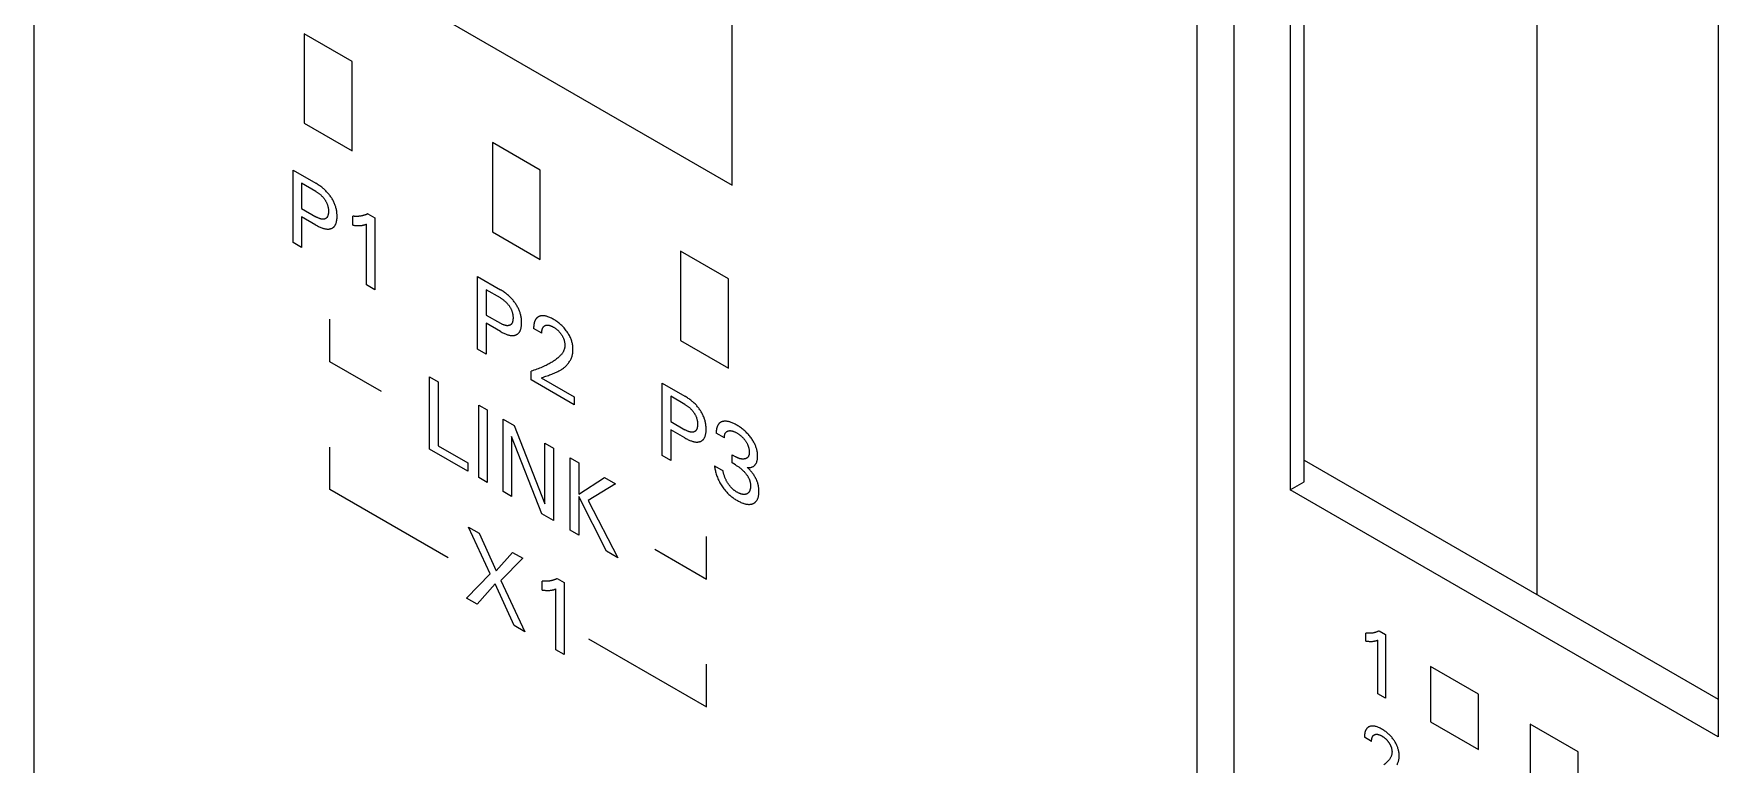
# Model space of a CAD drawing. Header units: inches. Extents: x 67578 to 72421, y -34894 to -31675.
# Drawn here: x 70275.7 to 70327.1, y -33382 to -33359.8 of the extents above; entities that cross this region are included whole.
import ezdxf

# ---------------------------------------------------------------- set-up
doc = ezdxf.new("R2010")
doc.units = ezdxf.units.IN
doc.header["$MEASUREMENT"] = 0

# ---------------------------------------------------------------- blocks, each defined once
blk = doc.blocks.new('ET200S')
at = {"lineweight": 0}
for p, q in [((42.434, 49.802), (42.434, -46.953)), ((64.727, -33.379), (64.727, 36.932)), ((65.428, 36.929), (65.428, -28.555)), ((65.434, -33.379), (65.434, 36.932)), ((66.506, 22.844), (66.506, -16.348)), ((66.772, -16.195), (66.772, 22.753)), ((71.231, 18.387), (71.231, -18.356)), ((74.708, 18.108), (74.708, -21.084)), ((55.817, -10.507), (55.817, 10.314)), ((47.615, -5.771), (55.817, -10.507)), ((48.534, -8.139), (47.615, -7.609)), ((47.615, -7.609), (47.615, -9.323)), ((48.534, -9.854), (48.534, -8.139)), ((47.615, -9.323), (48.534, -9.854)), ((52.14, -10.221), (51.221, -9.691)), ((51.221, -9.691), (51.221, -11.405)), ((47.403, -10.221), (47.84, -10.474)), ((47.403, -11.609), (47.403, -10.221)), ((52.14, -11.936), (52.14, -10.221)), ((47.84, -10.631), (47.567, -10.474)), ((47.567, -10.474), (47.567, -10.958)), ((47.567, -10.958), (47.84, -11.115)), ((47.84, -11.273), (47.567, -11.115)), ((47.567, -11.115), (47.567, -11.704)), ((48.547, -11.276), (48.547, -11.103)), ((48.81, -12.422), (48.81, -11.256)), ((48.835, -11.056), (48.971, -11.135)), ((48.971, -11.135), (48.971, -12.515)), ((47.567, -11.704), (47.403, -11.609)), ((51.221, -11.405), (52.14, -11.936)), ((55.747, -12.303), (54.827, -11.773)), ((54.827, -11.773), (54.827, -13.487)), ((50.938, -12.263), (51.375, -12.515)), ((50.938, -13.651), (50.938, -12.263)), ((48.971, -12.515), (48.81, -12.422)), ((51.375, -12.672), (51.103, -12.515)), ((51.103, -12.515), (51.103, -12.999)), ((55.747, -14.018), (55.747, -12.303)), ((48.11, -13.896), (48.11, -13.079)), ((51.103, -12.999), (51.375, -13.156)), ((51.375, -13.314), (51.103, -13.156)), ((51.103, -13.156), (51.103, -13.746)), ((52.168, -13.347), (52.012, -13.257)), ((54.827, -13.487), (55.747, -14.018)), ((51.103, -13.746), (50.938, -13.651)), ((49.1, -14.467), (48.11, -13.896)), ((50.019, -14.181), (50.183, -14.276)), ((50.019, -15.569), (50.019, -14.181)), ((51.962, -14.242), (51.962, -14.076)), ((50.183, -14.276), (50.183, -15.507)), ((52.791, -14.72), (51.962, -14.242)), ((52.158, -14.203), (52.791, -14.569)), ((54.474, -14.304), (54.911, -14.556)), ((54.474, -15.692), (54.474, -14.304)), ((50.96, -14.724), (51.124, -14.819)), ((50.96, -16.112), (50.96, -14.724)), ((51.124, -14.819), (51.124, -16.207)), ((52.791, -14.569), (52.791, -14.72)), ((54.911, -14.714), (54.638, -14.556)), ((54.638, -14.556), (54.638, -15.04)), ((51.426, -14.993), (51.639, -15.117)), ((51.426, -16.381), (51.426, -14.993)), ((51.639, -15.117), (52.226, -16.62)), ((54.638, -15.04), (54.911, -15.198)), ((52.169, -16.811), (51.589, -15.325)), ((51.589, -15.325), (51.589, -16.476)), ((52.226, -15.456), (52.39, -15.55)), ((52.226, -16.62), (52.226, -15.456)), ((54.911, -15.355), (54.638, -15.198)), ((54.638, -15.198), (54.638, -15.787)), ((55.666, -15.353), (55.51, -15.263)), ((48.11, -16.345), (48.11, -15.529)), ((50.751, -15.992), (50.019, -15.569)), ((50.183, -15.507), (50.751, -15.835)), ((52.39, -15.55), (52.39, -16.938)), ((52.712, -15.736), (52.876, -15.831)), ((52.712, -17.124), (52.712, -15.736)), ((54.638, -15.787), (54.474, -15.692)), ((55.816, -15.68), (55.87, -15.711)), ((55.816, -15.835), (55.816, -15.68)), ((66.772, -15.781), (74.708, -20.363)), ((50.751, -15.835), (50.751, -15.992)), ((51.124, -16.207), (50.96, -16.112)), ((52.876, -15.831), (52.876, -16.434)), ((52.876, -16.434), (53.368, -16.115)), ((53.368, -16.115), (53.578, -16.236)), ((55.476, -15.892), (55.64, -15.986)), ((55.882, -15.873), (55.816, -15.835)), ((50.373, -17.652), (48.11, -16.345)), ((51.589, -16.476), (51.426, -16.381)), ((53.578, -16.236), (53.055, -16.553)), ((66.506, -16.348), (66.772, -16.195)), ((74.708, -21.084), (66.506, -16.348)), ((53.407, -17.526), (52.876, -16.477)), ((52.876, -16.477), (52.876, -17.219)), ((53.055, -16.553), (53.624, -17.651)), ((50.766, -17.062), (50.971, -17.181)), ((51.18, -17.962), (50.766, -17.062)), ((52.39, -16.938), (52.169, -16.811)), ((50.971, -17.181), (51.291, -17.904)), ((52.876, -17.219), (52.712, -17.124)), ((55.322, -18.06), (55.322, -17.243)), ((51.291, -17.904), (51.609, -17.549)), ((51.805, -17.662), (51.385, -18.085)), ((51.609, -17.549), (51.805, -17.662)), ((53.624, -17.651), (53.407, -17.526)), ((54.332, -17.488), (55.322, -18.06)), ((50.726, -18.427), (51.18, -17.962)), ((52.462, -18.049), (52.599, -18.128)), ((51.277, -18.154), (50.927, -18.543)), ((51.636, -18.952), (51.277, -18.154)), ((51.385, -18.085), (51.846, -19.074)), ((52.174, -18.27), (52.174, -18.097)), ((52.438, -19.415), (52.438, -18.25)), ((52.599, -18.128), (52.599, -19.508)), ((50.927, -18.543), (50.726, -18.427)), ((51.846, -19.074), (51.636, -18.952)), ((53.06, -19.203), (55.322, -20.509)), ((67.955, -19.248), (67.955, -19.095)), ((67.965, -19.096), (67.955, -19.095)), ((67.955, -19.248), (67.968, -19.249)), ((67.974, -19.097), (67.965, -19.096)), ((67.968, -19.249), (67.982, -19.251)), ((67.983, -19.098), (67.974, -19.097)), ((67.982, -19.251), (67.995, -19.252)), ((67.993, -19.099), (67.983, -19.098)), ((68.002, -19.099), (67.993, -19.099)), ((67.995, -19.252), (68.008, -19.253)), ((68.011, -19.099), (68.002, -19.099)), ((68.008, -19.253), (68.02, -19.254)), ((68.02, -19.099), (68.011, -19.099)), ((68.029, -19.099), (68.02, -19.099)), ((68.02, -19.254), (68.03, -19.254)), ((68.038, -19.099), (68.029, -19.099)), ((68.03, -19.254), (68.039, -19.255)), ((68.047, -19.099), (68.038, -19.099)), ((68.039, -19.255), (68.049, -19.255)), ((68.056, -19.098), (68.047, -19.099)), ((68.049, -19.255), (68.058, -19.255)), ((68.065, -19.097), (68.056, -19.098)), ((68.058, -19.255), (68.067, -19.255)), ((68.073, -19.096), (68.065, -19.097)), ((68.067, -19.255), (68.077, -19.254)), ((68.082, -19.095), (68.073, -19.096)), ((68.077, -19.254), (68.085, -19.254)), ((68.09, -19.094), (68.082, -19.095)), ((68.085, -19.254), (68.093, -19.253)), ((68.099, -19.092), (68.09, -19.094)), ((68.093, -19.253), (68.1, -19.252)), ((68.107, -19.091), (68.099, -19.092)), ((68.1, -19.252), (68.108, -19.251)), ((68.115, -19.089), (68.107, -19.091)), ((68.108, -19.251), (68.116, -19.25)), ((68.124, -19.087), (68.115, -19.089)), ((68.116, -19.25), (68.124, -19.249)), ((68.132, -19.085), (68.124, -19.087)), ((68.124, -19.249), (68.13, -19.247)), ((68.13, -19.247), (68.137, -19.246)), ((68.14, -19.082), (68.132, -19.085)), ((68.137, -19.246), (68.144, -19.244)), ((68.148, -19.08), (68.14, -19.082)), ((68.144, -19.244), (68.151, -19.242)), ((68.156, -19.077), (68.148, -19.08)), ((68.151, -19.242), (68.158, -19.24)), ((68.164, -19.074), (68.156, -19.077)), ((68.158, -19.24), (68.165, -19.238)), ((68.172, -19.071), (68.164, -19.074)), ((68.165, -19.238), (68.176, -19.234)), ((68.179, -19.068), (68.172, -19.071)), ((68.176, -19.234), (68.188, -19.23)), ((68.187, -19.065), (68.179, -19.068)), ((68.195, -19.061), (68.187, -19.065)), ((68.188, -20.259), (68.188, -19.23)), ((68.202, -19.057), (68.195, -19.061)), ((68.209, -19.053), (68.202, -19.057)), ((68.209, -19.053), (68.33, -19.123)), ((68.33, -19.123), (68.33, -20.341)), ((52.599, -19.508), (52.438, -19.415)), ((55.322, -20.509), (55.322, -19.693)), ((70.112, -20.267), (69.193, -19.737)), ((69.193, -19.737), (69.193, -20.798)), ((68.33, -20.341), (68.188, -20.259)), ((70.112, -21.329), (70.112, -20.267)), ((67.945, -20.975), (67.944, -20.98)), ((67.947, -20.971), (67.945, -20.975)), ((67.949, -20.966), (67.947, -20.971)), ((67.951, -20.961), (67.949, -20.966)), ((67.953, -20.956), (67.951, -20.961)), ((67.955, -20.952), (67.953, -20.956)), ((67.958, -20.948), (67.955, -20.952)), ((67.96, -20.943), (67.958, -20.948)), ((67.963, -20.939), (67.96, -20.943)), ((67.965, -20.935), (67.963, -20.939)), ((67.968, -20.931), (67.965, -20.935)), ((67.971, -20.928), (67.968, -20.931)), ((67.974, -20.924), (67.971, -20.928)), ((67.977, -20.921), (67.974, -20.924)), ((67.98, -20.918), (67.977, -20.921)), ((67.983, -20.915), (67.98, -20.918)), ((67.986, -20.912), (67.983, -20.915)), ((67.989, -20.909), (67.986, -20.912)), ((67.992, -20.907), (67.989, -20.909)), ((67.995, -20.904), (67.992, -20.907)), ((67.999, -20.902), (67.995, -20.904)), ((68.002, -20.899), (67.999, -20.902)), ((68.006, -20.897), (68.002, -20.899)), ((68.009, -20.895), (68.006, -20.897)), ((68.013, -20.893), (68.009, -20.895)), ((68.017, -20.891), (68.013, -20.893)), ((68.021, -20.89), (68.017, -20.891)), ((68.024, -20.888), (68.021, -20.89)), ((68.035, -20.884), (68.024, -20.888)), ((68.045, -20.881), (68.035, -20.884)), ((68.056, -20.879), (68.045, -20.881)), ((68.068, -20.878), (68.056, -20.879)), ((68.079, -20.877), (68.068, -20.878)), ((68.091, -20.877), (68.079, -20.877)), ((68.104, -20.878), (68.091, -20.877)), ((68.116, -20.88), (68.104, -20.878)), ((68.13, -20.882), (68.116, -20.88)), ((68.143, -20.885), (68.13, -20.882)), ((68.156, -20.889), (68.143, -20.885)), ((68.17, -20.893), (68.156, -20.889)), ((68.185, -20.899), (68.17, -20.893)), ((68.2, -20.905), (68.185, -20.899)), ((68.215, -20.912), (68.2, -20.905)), ((68.231, -20.919), (68.215, -20.912)), ((68.246, -20.928), (68.231, -20.919)), ((68.261, -20.936), (68.246, -20.928)), ((68.276, -20.945), (68.261, -20.936)), ((68.291, -20.954), (68.276, -20.945)), ((68.306, -20.964), (68.291, -20.954)), ((68.321, -20.974), (68.306, -20.964)), ((68.336, -20.985), (68.321, -20.974)), ((69.193, -20.798), (70.112, -21.329)), ((72.021, -21.37), (71.102, -20.839)), ((71.102, -20.839), (71.102, -21.9)), ((67.929, -21.066), (67.928, -21.072)), ((67.928, -21.072), (67.928, -21.079)), ((67.928, -21.079), (67.928, -21.086)), ((67.928, -21.086), (67.928, -21.093)), ((68.066, -21.172), (67.928, -21.093)), ((67.93, -21.052), (67.929, -21.059)), ((67.929, -21.059), (67.929, -21.066)), ((67.931, -21.039), (67.93, -21.046)), ((67.93, -21.046), (67.93, -21.052)), ((67.932, -21.033), (67.931, -21.039)), ((67.933, -21.026), (67.932, -21.033)), ((67.934, -21.02), (67.933, -21.026)), ((67.935, -21.014), (67.934, -21.02)), ((67.936, -21.008), (67.935, -21.014)), ((67.937, -21.002), (67.936, -21.008)), ((67.939, -20.996), (67.937, -21.002)), ((67.94, -20.991), (67.939, -20.996)), ((67.942, -20.986), (67.94, -20.991)), ((67.944, -20.98), (67.942, -20.986)), ((68.066, -21.149), (68.067, -21.142)), ((68.066, -21.157), (68.066, -21.149)), ((68.066, -21.164), (68.066, -21.157)), ((68.066, -21.172), (68.066, -21.164)), ((68.067, -21.142), (68.068, -21.134)), ((68.068, -21.134), (68.069, -21.127)), ((68.069, -21.127), (68.07, -21.12)), ((68.07, -21.12), (68.072, -21.113)), ((68.072, -21.113), (68.073, -21.108)), ((68.073, -21.108), (68.075, -21.103)), ((68.075, -21.103), (68.076, -21.098)), ((68.076, -21.098), (68.078, -21.093)), ((68.078, -21.093), (68.08, -21.088)), ((68.08, -21.088), (68.082, -21.083)), ((68.082, -21.083), (68.085, -21.079)), ((68.085, -21.079), (68.087, -21.075)), ((68.087, -21.075), (68.09, -21.071)), ((68.09, -21.071), (68.092, -21.067)), ((68.092, -21.067), (68.095, -21.063)), ((68.095, -21.063), (68.098, -21.06)), ((68.098, -21.06), (68.102, -21.057)), ((68.102, -21.057), (68.105, -21.054)), ((68.105, -21.054), (68.108, -21.051)), ((68.108, -21.051), (68.112, -21.049)), ((68.112, -21.049), (68.116, -21.047)), ((68.116, -21.047), (68.12, -21.044)), ((68.12, -21.044), (68.124, -21.042)), ((68.124, -21.042), (68.129, -21.04)), ((68.129, -21.04), (68.133, -21.039)), ((68.133, -21.039), (68.138, -21.038)), ((68.138, -21.038), (68.143, -21.036)), ((68.143, -21.036), (68.149, -21.036)), ((68.149, -21.036), (68.154, -21.035)), ((68.154, -21.035), (68.159, -21.035)), ((68.159, -21.035), (68.165, -21.035)), ((68.165, -21.035), (68.171, -21.035)), ((68.171, -21.035), (68.176, -21.036)), ((68.176, -21.036), (68.182, -21.037)), ((68.182, -21.037), (68.188, -21.038)), ((68.188, -21.038), (68.194, -21.039)), ((68.194, -21.039), (68.2, -21.041)), ((68.2, -21.041), (68.206, -21.043)), ((68.206, -21.043), (68.213, -21.045)), ((68.213, -21.045), (68.22, -21.048)), ((68.22, -21.048), (68.227, -21.051)), ((68.227, -21.051), (68.234, -21.054)), ((68.234, -21.054), (68.241, -21.057)), ((68.241, -21.057), (68.247, -21.06)), ((68.247, -21.06), (68.254, -21.064)), ((68.254, -21.064), (68.261, -21.068)), ((68.261, -21.068), (68.269, -21.073)), ((68.269, -21.073), (68.277, -21.077)), ((68.277, -21.077), (68.284, -21.082)), ((68.284, -21.082), (68.292, -21.087)), ((68.292, -21.087), (68.3, -21.093)), ((68.3, -21.093), (68.307, -21.099)), ((68.307, -21.099), (68.315, -21.104)), ((68.315, -21.104), (68.321, -21.109)), ((68.321, -21.109), (68.327, -21.114)), ((68.327, -21.114), (68.332, -21.119)), ((68.332, -21.119), (68.338, -21.125)), ((68.351, -20.996), (68.336, -20.985)), ((68.338, -21.125), (68.344, -21.13)), ((68.344, -21.13), (68.35, -21.136)), ((68.35, -21.136), (68.355, -21.142)), ((68.364, -21.007), (68.351, -20.996)), ((68.355, -21.142), (68.361, -21.148)), ((68.361, -21.148), (68.366, -21.153)), ((68.377, -21.018), (68.364, -21.007)), ((68.366, -21.153), (68.371, -21.159)), ((68.371, -21.159), (68.376, -21.165)), ((68.376, -21.165), (68.381, -21.171)), ((68.39, -21.03), (68.377, -21.018)), ((68.381, -21.171), (68.386, -21.178)), ((68.386, -21.178), (68.39, -21.184)), ((68.403, -21.042), (68.39, -21.03)), ((68.39, -21.184), (68.395, -21.191)), ((68.395, -21.191), (68.4, -21.197)), ((68.4, -21.197), (68.404, -21.204)), ((68.415, -21.054), (68.403, -21.042)), ((68.404, -21.204), (68.408, -21.21)), ((68.408, -21.21), (68.411, -21.216)), ((68.411, -21.216), (68.415, -21.223)), ((68.428, -21.067), (68.415, -21.054)), ((68.415, -21.223), (68.419, -21.229)), ((68.419, -21.229), (68.422, -21.236)), ((68.422, -21.236), (68.425, -21.243)), ((68.425, -21.243), (68.428, -21.249)), ((68.439, -21.08), (68.428, -21.067)), ((68.428, -21.249), (68.431, -21.256)), ((68.431, -21.256), (68.434, -21.263)), ((68.434, -21.263), (68.437, -21.269)), ((68.437, -21.269), (68.439, -21.276)), ((68.451, -21.093), (68.439, -21.08)), ((68.439, -21.276), (68.441, -21.283)), ((68.441, -21.283), (68.444, -21.29)), ((68.444, -21.29), (68.445, -21.297)), ((68.445, -21.297), (68.447, -21.304)), ((68.462, -21.106), (68.451, -21.093)), ((68.473, -21.12), (68.462, -21.106)), ((68.483, -21.134), (68.473, -21.12)), ((68.494, -21.148), (68.483, -21.134)), ((68.503, -21.162), (68.494, -21.148)), ((68.511, -21.175), (68.503, -21.162)), ((68.52, -21.189), (68.511, -21.175)), ((68.528, -21.203), (68.52, -21.189)), ((68.535, -21.218), (68.528, -21.203)), ((68.543, -21.232), (68.535, -21.218)), ((68.549, -21.247), (68.543, -21.232)), ((68.556, -21.261), (68.549, -21.247)), ((68.561, -21.276), (68.556, -21.261)), ((68.567, -21.29), (68.561, -21.276)), ((68.571, -21.305), (68.567, -21.29)), ((68.319, -21.605), (68.301, -21.619)), ((68.337, -21.59), (68.319, -21.605)), ((68.354, -21.575), (68.337, -21.59)), ((68.364, -21.566), (68.354, -21.575)), ((68.373, -21.557), (68.364, -21.566)), ((68.382, -21.547), (68.373, -21.557)), ((68.391, -21.537), (68.382, -21.547)), ((68.4, -21.527), (68.391, -21.537)), ((68.409, -21.516), (68.4, -21.527)), ((68.416, -21.504), (68.409, -21.516)), ((68.424, -21.492), (68.416, -21.504)), ((68.431, -21.479), (68.424, -21.492)), ((68.435, -21.471), (68.431, -21.479)), ((68.439, -21.462), (68.435, -21.471)), ((68.443, -21.453), (68.439, -21.462)), ((68.446, -21.444), (68.443, -21.453)), ((68.449, -21.434), (68.446, -21.444)), ((68.447, -21.304), (68.449, -21.31)), ((68.449, -21.31), (68.45, -21.317)), ((68.451, -21.424), (68.449, -21.434)), ((68.45, -21.317), (68.452, -21.324)), ((68.453, -21.414), (68.451, -21.424)), ((68.452, -21.324), (68.453, -21.332)), ((68.453, -21.332), (68.454, -21.339)), ((68.455, -21.403), (68.453, -21.414)), ((68.454, -21.339), (68.455, -21.346)), ((68.455, -21.346), (68.456, -21.353)), ((68.456, -21.392), (68.455, -21.403)), ((68.456, -21.353), (68.456, -21.36)), ((68.456, -21.36), (68.457, -21.367)), ((68.457, -21.381), (68.456, -21.392)), ((68.457, -21.367), (68.457, -21.374)), ((68.457, -21.374), (68.457, -21.381)), ((68.554, -21.619), (68.559, -21.607)), ((68.559, -21.607), (68.565, -21.595)), ((68.565, -21.595), (68.57, -21.583)), ((68.57, -21.583), (68.575, -21.57)), ((68.576, -21.319), (68.571, -21.305)), ((68.575, -21.57), (68.579, -21.556)), ((68.58, -21.334), (68.576, -21.319)), ((68.579, -21.556), (68.583, -21.543)), ((68.583, -21.348), (68.58, -21.334)), ((68.586, -21.364), (68.583, -21.348)), ((68.583, -21.543), (68.586, -21.529)), ((68.589, -21.379), (68.586, -21.364)), ((68.586, -21.529), (68.589, -21.514)), ((68.591, -21.394), (68.589, -21.379)), ((68.589, -21.514), (68.591, -21.5)), ((68.593, -21.409), (68.591, -21.394)), ((68.591, -21.5), (68.593, -21.485)), ((68.594, -21.424), (68.593, -21.409)), ((68.593, -21.485), (68.594, -21.469)), ((68.594, -21.439), (68.594, -21.424)), ((68.594, -21.453), (68.594, -21.439)), ((68.594, -21.469), (68.594, -21.453)), ((72.021, -22.431), (72.021, -21.37))]:
    blk.add_line(p, q, dxfattribs=at)
for points in [[(47.84, -11.273), (47.856, -11.282), (47.872, -11.29), (47.888, -11.299), (47.904, -11.306), (47.92, -11.314), (47.936, -11.32), (47.952, -11.327), (47.964, -11.331), (47.976, -11.335), (47.988, -11.339), (48.001, -11.342), (48.012, -11.345), (48.024, -11.347), (48.036, -11.349), (48.048, -11.35), (48.057, -11.351), (48.066, -11.351), (48.075, -11.351), (48.084, -11.351), (48.093, -11.35), (48.102, -11.349), (48.11, -11.347), (48.119, -11.345), (48.127, -11.343), (48.134, -11.34), (48.142, -11.337), (48.149, -11.334), (48.156, -11.33), (48.163, -11.326), (48.169, -11.322), (48.176, -11.317), (48.182, -11.312), (48.188, -11.306), (48.193, -11.3), (48.198, -11.294), (48.203, -11.287), (48.208, -11.28), (48.212, -11.272), (48.217, -11.264), (48.22, -11.256), (48.224, -11.248), (48.227, -11.239), (48.23, -11.23), (48.233, -11.22), (48.236, -11.209), (48.238, -11.196), (48.241, -11.184), (48.242, -11.171), (48.244, -11.158), (48.245, -11.145), (48.246, -11.131), (48.246, -11.118), (48.246, -11.104), (48.246, -11.088), (48.245, -11.072), (48.244, -11.056), (48.243, -11.04), (48.241, -11.024), (48.239, -11.007), (48.236, -10.991), (48.233, -10.974), (48.229, -10.958), (48.225, -10.943), (48.221, -10.927), (48.216, -10.912), (48.211, -10.896), (48.205, -10.88), (48.199, -10.865), (48.192, -10.849), (48.185, -10.834), (48.178, -10.819), (48.17, -10.804), (48.162, -10.789), (48.153, -10.774), (48.144, -10.759), (48.135, -10.745), (48.125, -10.731), (48.114, -10.716), (48.104, -10.701), (48.092, -10.687), (48.081, -10.673), (48.069, -10.66), (48.058, -10.647), (48.046, -10.634), (48.033, -10.62), (48.019, -10.607), (48.006, -10.594), (47.992, -10.582), (47.978, -10.57), (47.964, -10.559), (47.951, -10.548), (47.935, -10.536), (47.919, -10.525), (47.903, -10.514), (47.887, -10.503), (47.871, -10.493), (47.856, -10.483), (47.84, -10.474)], [(47.84, -10.631), (47.849, -10.637), (47.859, -10.643), (47.869, -10.649), (47.878, -10.655), (47.888, -10.662), (47.897, -10.669), (47.907, -10.676), (47.915, -10.683), (47.923, -10.69), (47.932, -10.697), (47.94, -10.704), (47.948, -10.712), (47.956, -10.72), (47.964, -10.728), (47.971, -10.735), (47.978, -10.743), (47.985, -10.751), (47.992, -10.76), (47.998, -10.768), (48.005, -10.777), (48.011, -10.786), (48.017, -10.795), (48.022, -10.803), (48.027, -10.812), (48.032, -10.821), (48.037, -10.83), (48.042, -10.839), (48.046, -10.848), (48.05, -10.857), (48.054, -10.867), (48.058, -10.876), (48.061, -10.885), (48.064, -10.895), (48.067, -10.904), (48.07, -10.914), (48.072, -10.923), (48.074, -10.932), (48.076, -10.942), (48.077, -10.952), (48.079, -10.962), (48.08, -10.972), (48.081, -10.982), (48.081, -10.992), (48.082, -11.001), (48.082, -11.011), (48.082, -11.019), (48.081, -11.027), (48.081, -11.036), (48.08, -11.044), (48.079, -11.051), (48.078, -11.059), (48.077, -11.067), (48.076, -11.074), (48.074, -11.081), (48.072, -11.087), (48.071, -11.092), (48.069, -11.098), (48.067, -11.103), (48.064, -11.108), (48.062, -11.113), (48.059, -11.117), (48.057, -11.122), (48.054, -11.126), (48.051, -11.13), (48.047, -11.133), (48.044, -11.137), (48.04, -11.14), (48.037, -11.143), (48.033, -11.146), (48.029, -11.148), (48.025, -11.151), (48.021, -11.153), (48.016, -11.155), (48.012, -11.156), (48.007, -11.158), (48.002, -11.159), (47.997, -11.16), (47.992, -11.161), (47.987, -11.162), (47.981, -11.162), (47.976, -11.162), (47.97, -11.162), (47.965, -11.161), (47.958, -11.161), (47.951, -11.16), (47.944, -11.158), (47.936, -11.157), (47.929, -11.155), (47.922, -11.153), (47.915, -11.15), (47.907, -11.148), (47.898, -11.144), (47.888, -11.14), (47.878, -11.135), (47.869, -11.131), (47.859, -11.126), (47.849, -11.121), (47.84, -11.115)], [(48.835, -11.056), (48.828, -11.059), (48.822, -11.063), (48.815, -11.066), (48.809, -11.069), (48.802, -11.072), (48.795, -11.075), (48.789, -11.078), (48.782, -11.08), (48.775, -11.083), (48.768, -11.085), (48.761, -11.087), (48.754, -11.089), (48.747, -11.091), (48.74, -11.093), (48.733, -11.095), (48.725, -11.097), (48.718, -11.098), (48.711, -11.1), (48.703, -11.101), (48.696, -11.102), (48.689, -11.103), (48.681, -11.104), (48.674, -11.105), (48.666, -11.106), (48.658, -11.107), (48.651, -11.107), (48.643, -11.108), (48.635, -11.108), (48.627, -11.108), (48.619, -11.108), (48.612, -11.108), (48.604, -11.108), (48.596, -11.108), (48.588, -11.107), (48.579, -11.107), (48.571, -11.106), (48.563, -11.105), (48.555, -11.104), (48.547, -11.103)], [(48.547, -11.276), (48.557, -11.278), (48.568, -11.279), (48.579, -11.28), (48.589, -11.281), (48.6, -11.282), (48.61, -11.283), (48.621, -11.283), (48.629, -11.284), (48.637, -11.284), (48.645, -11.284), (48.653, -11.284), (48.661, -11.284), (48.669, -11.284), (48.676, -11.284), (48.684, -11.284), (48.691, -11.283), (48.698, -11.283), (48.705, -11.282), (48.711, -11.281), (48.718, -11.281), (48.725, -11.28), (48.731, -11.279), (48.738, -11.277), (48.745, -11.276), (48.753, -11.274), (48.76, -11.272), (48.768, -11.27), (48.776, -11.268), (48.784, -11.265), (48.793, -11.262), (48.802, -11.259), (48.81, -11.256)], [(51.375, -13.314), (51.391, -13.323), (51.407, -13.332), (51.424, -13.34), (51.44, -13.348), (51.456, -13.355), (51.472, -13.362), (51.487, -13.368), (51.5, -13.372), (51.512, -13.376), (51.524, -13.38), (51.536, -13.383), (51.548, -13.386), (51.56, -13.388), (51.572, -13.39), (51.583, -13.391), (51.592, -13.392), (51.602, -13.392), (51.611, -13.392), (51.62, -13.392), (51.629, -13.391), (51.637, -13.39), (51.646, -13.388), (51.654, -13.386), (51.662, -13.384), (51.67, -13.381), (51.677, -13.378), (51.685, -13.375), (51.692, -13.371), (51.698, -13.367), (51.705, -13.363), (51.711, -13.358), (51.717, -13.353), (51.723, -13.347), (51.729, -13.341), (51.734, -13.335), (51.739, -13.328), (51.744, -13.321), (51.748, -13.313), (51.752, -13.305), (51.756, -13.297), (51.759, -13.289), (51.763, -13.28), (51.766, -13.271), (51.768, -13.262), (51.771, -13.25), (51.774, -13.238), (51.776, -13.225), (51.778, -13.212), (51.779, -13.199), (51.78, -13.186), (51.781, -13.173), (51.782, -13.159), (51.782, -13.145), (51.781, -13.129), (51.781, -13.114), (51.78, -13.098), (51.779, -13.081), (51.777, -13.065), (51.774, -13.048), (51.772, -13.032), (51.768, -13.015), (51.765, -12.999), (51.761, -12.984), (51.756, -12.968), (51.752, -12.953), (51.746, -12.937), (51.741, -12.922), (51.734, -12.906), (51.728, -12.891), (51.721, -12.875), (51.713, -12.86), (51.705, -12.845), (51.697, -12.83), (51.688, -12.815), (51.679, -12.801), (51.67, -12.786), (51.661, -12.772), (51.65, -12.757), (51.639, -12.743), (51.628, -12.728), (51.617, -12.715), (51.605, -12.701), (51.593, -12.688), (51.581, -12.675), (51.568, -12.661), (51.555, -12.648), (51.541, -12.636), (51.528, -12.623), (51.514, -12.612), (51.5, -12.6), (51.486, -12.589), (51.47, -12.577), (51.455, -12.566), (51.439, -12.555), (51.423, -12.544), (51.407, -12.534), (51.391, -12.524), (51.375, -12.515)], [(51.375, -12.672), (51.385, -12.678), (51.395, -12.684), (51.404, -12.69), (51.414, -12.696), (51.423, -12.703), (51.433, -12.71), (51.442, -12.717), (51.451, -12.724), (51.459, -12.731), (51.467, -12.738), (51.475, -12.745), (51.484, -12.753), (51.492, -12.761), (51.499, -12.769), (51.507, -12.777), (51.514, -12.785), (51.52, -12.793), (51.527, -12.801), (51.534, -12.81), (51.54, -12.818), (51.547, -12.827), (51.552, -12.836), (51.558, -12.844), (51.563, -12.853), (51.568, -12.862), (51.573, -12.871), (51.577, -12.88), (51.582, -12.889), (51.586, -12.898), (51.59, -12.908), (51.593, -12.917), (51.597, -12.927), (51.6, -12.936), (51.603, -12.945), (51.605, -12.955), (51.607, -12.964), (51.609, -12.973), (51.611, -12.983), (51.613, -12.994), (51.614, -13.004), (51.615, -13.014), (51.616, -13.023), (51.617, -13.033), (51.617, -13.043), (51.617, -13.052), (51.617, -13.06), (51.617, -13.069), (51.616, -13.077), (51.616, -13.085), (51.615, -13.093), (51.614, -13.1), (51.613, -13.108), (51.611, -13.115), (51.609, -13.122), (51.608, -13.128), (51.606, -13.134), (51.604, -13.139), (51.602, -13.144), (51.6, -13.149), (51.598, -13.154), (51.595, -13.158), (51.592, -13.163), (51.589, -13.167), (51.586, -13.171), (51.583, -13.175), (51.58, -13.178), (51.576, -13.181), (51.572, -13.184), (51.568, -13.187), (51.565, -13.19), (51.56, -13.192), (51.556, -13.194), (51.552, -13.196), (51.547, -13.198), (51.543, -13.199), (51.538, -13.2), (51.532, -13.201), (51.527, -13.202), (51.522, -13.203), (51.517, -13.203), (51.511, -13.203), (51.506, -13.203), (51.5, -13.203), (51.493, -13.202), (51.486, -13.201), (51.479, -13.2), (51.472, -13.198), (51.465, -13.196), (51.458, -13.194), (51.45, -13.192), (51.443, -13.189), (51.433, -13.185), (51.424, -13.181), (51.414, -13.177), (51.404, -13.172), (51.395, -13.167), (51.385, -13.162), (51.375, -13.156)], [(52.135, -13.02), (52.13, -13.022), (52.125, -13.023), (52.121, -13.025), (52.117, -13.027), (52.113, -13.028), (52.11, -13.03), (52.106, -13.032), (52.103, -13.034), (52.099, -13.036), (52.096, -13.038), (52.093, -13.04), (52.089, -13.042), (52.086, -13.045), (52.083, -13.047), (52.08, -13.05), (52.077, -13.052), (52.074, -13.055), (52.071, -13.058), (52.068, -13.061), (52.065, -13.064), (52.063, -13.067), (52.06, -13.07), (52.057, -13.074), (52.055, -13.077), (52.052, -13.081), (52.05, -13.085), (52.047, -13.089), (52.045, -13.093), (52.043, -13.097), (52.041, -13.101), (52.039, -13.105), (52.037, -13.11), (52.035, -13.114), (52.033, -13.119), (52.031, -13.123), (52.03, -13.128), (52.028, -13.133), (52.027, -13.137), (52.025, -13.142), (52.024, -13.147), (52.022, -13.153), (52.021, -13.159), (52.02, -13.165), (52.018, -13.171), (52.017, -13.178), (52.016, -13.184), (52.015, -13.19), (52.015, -13.197), (52.014, -13.203), (52.013, -13.21), (52.013, -13.216), (52.012, -13.223), (52.012, -13.23), (52.012, -13.237), (52.012, -13.243), (52.012, -13.25), (52.012, -13.257)], [(52.294, -14.155), (52.317, -14.146), (52.34, -14.138), (52.363, -14.13), (52.385, -14.121), (52.408, -14.112), (52.43, -14.102), (52.453, -14.092), (52.475, -14.082), (52.496, -14.071), (52.511, -14.063), (52.525, -14.054), (52.54, -14.046), (52.554, -14.036), (52.568, -14.027), (52.581, -14.017), (52.595, -14.007), (52.608, -13.996), (52.62, -13.985), (52.633, -13.973), (52.645, -13.961), (52.656, -13.948), (52.668, -13.935), (52.678, -13.921), (52.689, -13.906), (52.699, -13.891), (52.707, -13.878), (52.715, -13.865), (52.722, -13.851), (52.729, -13.836), (52.735, -13.821), (52.741, -13.806), (52.747, -13.79), (52.751, -13.776), (52.755, -13.761), (52.758, -13.746), (52.761, -13.731), (52.763, -13.715), (52.765, -13.699), (52.766, -13.682), (52.766, -13.665), (52.766, -13.649), (52.766, -13.633), (52.765, -13.616), (52.763, -13.599), (52.76, -13.582), (52.757, -13.564), (52.754, -13.547), (52.75, -13.53), (52.746, -13.514), (52.741, -13.497), (52.735, -13.481), (52.729, -13.464), (52.723, -13.448), (52.716, -13.431), (52.707, -13.412), (52.697, -13.393), (52.687, -13.374), (52.676, -13.356), (52.664, -13.338), (52.652, -13.32), (52.638, -13.3), (52.624, -13.281), (52.609, -13.263), (52.594, -13.245), (52.578, -13.228), (52.564, -13.213), (52.549, -13.199), (52.535, -13.186), (52.52, -13.172), (52.505, -13.16), (52.49, -13.148), (52.474, -13.135), (52.457, -13.123), (52.44, -13.111), (52.423, -13.1), (52.406, -13.09), (52.389, -13.08), (52.372, -13.07), (52.354, -13.061), (52.337, -13.052), (52.32, -13.044), (52.303, -13.037), (52.285, -13.031), (52.272, -13.027), (52.259, -13.023), (52.246, -13.02), (52.233, -13.017), (52.221, -13.015), (52.208, -13.013), (52.196, -13.013), (52.185, -13.013), (52.175, -13.013), (52.164, -13.014), (52.154, -13.015), (52.144, -13.017), (52.135, -13.02)], [(52.168, -13.347), (52.168, -13.338), (52.168, -13.33), (52.168, -13.321), (52.169, -13.313), (52.17, -13.304), (52.171, -13.296), (52.173, -13.288), (52.174, -13.28), (52.176, -13.274), (52.178, -13.268), (52.179, -13.263), (52.182, -13.257), (52.184, -13.252), (52.186, -13.246), (52.189, -13.241), (52.192, -13.237), (52.195, -13.232), (52.198, -13.228), (52.201, -13.224), (52.204, -13.22), (52.208, -13.217), (52.212, -13.213), (52.216, -13.21), (52.22, -13.207), (52.224, -13.205), (52.228, -13.202), (52.233, -13.2), (52.238, -13.198), (52.242, -13.197), (52.247, -13.195), (52.252, -13.194), (52.257, -13.193), (52.263, -13.192), (52.268, -13.192), (52.273, -13.192), (52.279, -13.192), (52.285, -13.192), (52.291, -13.192), (52.297, -13.193), (52.303, -13.194), (52.309, -13.195), (52.315, -13.197), (52.321, -13.199), (52.327, -13.201), (52.335, -13.203), (52.342, -13.206), (52.35, -13.209), (52.358, -13.213), (52.366, -13.217), (52.373, -13.221), (52.381, -13.225), (52.389, -13.229), (52.398, -13.234), (52.406, -13.24), (52.415, -13.245), (52.424, -13.251), (52.432, -13.257), (52.441, -13.264), (52.45, -13.27), (52.457, -13.277), (52.465, -13.283), (52.473, -13.29), (52.48, -13.297), (52.487, -13.304), (52.495, -13.311), (52.502, -13.319), (52.509, -13.327), (52.515, -13.334), (52.522, -13.342), (52.528, -13.35), (52.534, -13.359), (52.54, -13.367), (52.546, -13.376), (52.552, -13.385), (52.557, -13.394), (52.563, -13.403), (52.568, -13.413), (52.573, -13.423), (52.577, -13.432), (52.582, -13.442), (52.585, -13.451), (52.589, -13.459), (52.592, -13.468), (52.594, -13.477), (52.597, -13.485), (52.599, -13.494), (52.601, -13.503), (52.603, -13.511), (52.605, -13.52), (52.606, -13.528), (52.608, -13.536), (52.609, -13.544), (52.61, -13.552), (52.61, -13.56), (52.61, -13.568), (52.611, -13.576), (52.611, -13.583)], [(52.611, -13.583), (52.61, -13.593), (52.61, -13.602), (52.608, -13.61), (52.607, -13.619), (52.606, -13.628), (52.604, -13.636), (52.602, -13.644), (52.599, -13.653), (52.596, -13.662), (52.593, -13.671), (52.589, -13.679), (52.585, -13.687), (52.581, -13.695), (52.576, -13.706), (52.569, -13.717), (52.563, -13.727), (52.556, -13.736), (52.549, -13.746), (52.542, -13.755), (52.534, -13.764), (52.526, -13.772), (52.519, -13.78), (52.51, -13.789), (52.502, -13.796), (52.494, -13.804), (52.48, -13.816), (52.466, -13.828), (52.452, -13.839), (52.438, -13.85), (52.423, -13.861), (52.409, -13.871), (52.394, -13.881), (52.379, -13.891), (52.364, -13.901), (52.348, -13.91), (52.329, -13.921), (52.309, -13.932), (52.289, -13.943), (52.269, -13.954), (52.249, -13.964), (52.229, -13.974), (52.204, -13.986), (52.178, -13.997), (52.152, -14.008), (52.126, -14.019), (52.1, -14.029), (52.073, -14.039), (52.046, -14.049), (52.018, -14.058), (51.99, -14.067), (51.962, -14.076)], [(52.158, -14.203), (52.18, -14.195), (52.203, -14.187), (52.225, -14.179), (52.248, -14.171), (52.294, -14.155)], [(54.911, -15.355), (54.927, -15.364), (54.943, -15.373), (54.959, -15.381), (54.975, -15.389), (54.991, -15.396), (55.007, -15.403), (55.023, -15.409), (55.035, -15.413), (55.047, -15.418), (55.06, -15.421), (55.072, -15.424), (55.084, -15.427), (55.095, -15.429), (55.107, -15.431), (55.119, -15.433), (55.128, -15.433), (55.137, -15.434), (55.146, -15.433), (55.155, -15.433), (55.164, -15.432), (55.173, -15.431), (55.181, -15.43), (55.19, -15.428), (55.198, -15.425), (55.206, -15.423), (55.213, -15.42), (55.22, -15.416), (55.227, -15.413), (55.234, -15.409), (55.24, -15.404), (55.247, -15.399), (55.253, -15.394), (55.259, -15.388), (55.264, -15.383), (55.269, -15.376), (55.274, -15.369), (55.279, -15.362), (55.284, -15.354), (55.288, -15.347), (55.291, -15.338), (55.295, -15.33), (55.298, -15.321), (55.301, -15.312), (55.304, -15.303), (55.307, -15.291), (55.309, -15.279), (55.312, -15.266), (55.313, -15.254), (55.315, -15.241), (55.316, -15.227), (55.317, -15.214), (55.317, -15.2), (55.317, -15.186), (55.317, -15.171), (55.316, -15.155), (55.315, -15.139), (55.314, -15.123), (55.312, -15.106), (55.31, -15.09), (55.307, -15.073), (55.304, -15.056), (55.3, -15.041), (55.296, -15.025), (55.292, -15.01), (55.287, -14.994), (55.282, -14.978), (55.276, -14.963), (55.27, -14.947), (55.263, -14.932), (55.256, -14.916), (55.249, -14.901), (55.241, -14.886), (55.233, -14.871), (55.224, -14.856), (55.215, -14.842), (55.206, -14.827), (55.196, -14.813), (55.186, -14.798), (55.175, -14.784), (55.164, -14.77), (55.152, -14.756), (55.141, -14.742), (55.129, -14.729), (55.117, -14.716), (55.104, -14.703), (55.09, -14.69), (55.077, -14.677), (55.063, -14.665), (55.049, -14.653), (55.036, -14.641), (55.022, -14.63), (55.006, -14.618), (54.99, -14.607), (54.974, -14.596), (54.958, -14.585), (54.943, -14.575), (54.927, -14.565), (54.911, -14.556)], [(54.911, -14.714), (54.92, -14.719), (54.93, -14.725), (54.94, -14.731), (54.949, -14.738), (54.959, -14.744), (54.968, -14.751), (54.978, -14.758), (54.986, -14.765), (54.995, -14.772), (55.003, -14.779), (55.011, -14.786), (55.019, -14.794), (55.027, -14.802), (55.035, -14.81), (55.042, -14.818), (55.049, -14.826), (55.056, -14.834), (55.063, -14.842), (55.069, -14.851), (55.076, -14.86), (55.082, -14.868), (55.088, -14.877), (55.093, -14.886), (55.098, -14.894), (55.103, -14.903), (55.108, -14.912), (55.113, -14.921), (55.117, -14.93), (55.121, -14.94), (55.125, -14.949), (55.129, -14.958), (55.132, -14.968), (55.135, -14.977), (55.138, -14.987), (55.141, -14.996), (55.143, -15.005), (55.145, -15.014), (55.147, -15.025), (55.149, -15.035), (55.15, -15.045), (55.151, -15.055), (55.152, -15.065), (55.152, -15.074), (55.153, -15.084), (55.153, -15.093), (55.153, -15.102), (55.152, -15.11), (55.152, -15.118), (55.151, -15.126), (55.151, -15.134), (55.149, -15.142), (55.148, -15.149), (55.147, -15.156), (55.145, -15.164), (55.143, -15.169), (55.142, -15.175), (55.14, -15.18), (55.138, -15.185), (55.135, -15.19), (55.133, -15.195), (55.13, -15.2), (55.128, -15.204), (55.125, -15.208), (55.122, -15.212), (55.118, -15.216), (55.115, -15.219), (55.112, -15.223), (55.108, -15.226), (55.104, -15.228), (55.1, -15.231), (55.096, -15.233), (55.092, -15.235), (55.087, -15.237), (55.083, -15.239), (55.078, -15.24), (55.073, -15.242), (55.068, -15.243), (55.063, -15.243), (55.058, -15.244), (55.052, -15.244), (55.047, -15.244), (55.041, -15.244), (55.036, -15.244), (55.029, -15.243), (55.022, -15.242), (55.015, -15.241), (55.008, -15.239), (55, -15.237), (54.993, -15.235), (54.986, -15.233), (54.978, -15.23), (54.969, -15.226), (54.959, -15.222), (54.95, -15.218), (54.94, -15.213), (54.93, -15.208), (54.921, -15.203), (54.911, -15.198)], [(55.694, -15.035), (55.689, -15.034), (55.684, -15.034), (55.678, -15.034), (55.673, -15.035), (55.668, -15.035), (55.663, -15.035), (55.658, -15.036), (55.654, -15.036), (55.649, -15.037), (55.644, -15.038), (55.639, -15.039), (55.634, -15.04), (55.63, -15.041), (55.626, -15.042), (55.622, -15.043), (55.618, -15.045), (55.614, -15.046), (55.61, -15.048), (55.607, -15.049), (55.603, -15.051), (55.599, -15.053), (55.596, -15.055), (55.592, -15.057), (55.589, -15.059), (55.585, -15.061), (55.582, -15.064), (55.578, -15.066), (55.575, -15.069), (55.572, -15.071), (55.569, -15.074), (55.566, -15.077), (55.563, -15.08), (55.56, -15.083), (55.557, -15.087), (55.555, -15.09), (55.552, -15.094), (55.549, -15.097), (55.547, -15.101), (55.544, -15.105), (55.542, -15.109), (55.54, -15.113), (55.538, -15.117), (55.535, -15.121), (55.533, -15.126), (55.531, -15.13), (55.53, -15.135), (55.528, -15.139), (55.526, -15.144), (55.525, -15.149), (55.523, -15.154), (55.522, -15.159), (55.52, -15.165), (55.519, -15.17), (55.517, -15.176), (55.516, -15.182), (55.515, -15.188), (55.514, -15.194), (55.513, -15.2), (55.513, -15.206), (55.512, -15.212), (55.511, -15.218), (55.511, -15.224), (55.51, -15.231), (55.51, -15.237), (55.51, -15.243), (55.51, -15.25), (55.51, -15.256), (55.51, -15.263)], [(56.105, -15.923), (56.116, -15.924), (56.126, -15.924), (56.136, -15.924), (56.146, -15.923), (56.156, -15.922), (56.165, -15.921), (56.175, -15.919), (56.184, -15.916), (56.193, -15.913), (56.201, -15.91), (56.208, -15.907), (56.215, -15.903), (56.222, -15.899), (56.229, -15.894), (56.236, -15.89), (56.242, -15.884), (56.248, -15.878), (56.254, -15.872), (56.259, -15.866), (56.264, -15.859), (56.269, -15.852), (56.273, -15.845), (56.277, -15.837), (56.281, -15.829), (56.285, -15.821), (56.288, -15.812), (56.291, -15.803), (56.294, -15.792), (56.296, -15.78), (56.298, -15.769), (56.3, -15.756), (56.301, -15.744), (56.302, -15.731), (56.303, -15.718), (56.303, -15.705), (56.303, -15.691), (56.302, -15.677), (56.301, -15.662), (56.3, -15.647), (56.298, -15.632), (56.295, -15.617), (56.292, -15.602), (56.289, -15.586), (56.285, -15.572), (56.281, -15.557), (56.277, -15.543), (56.272, -15.528), (56.266, -15.513), (56.26, -15.498), (56.254, -15.484), (56.247, -15.469), (56.239, -15.452), (56.23, -15.435), (56.22, -15.418), (56.21, -15.401), (56.2, -15.385), (56.189, -15.369), (56.178, -15.353), (56.165, -15.337), (56.153, -15.321), (56.14, -15.305), (56.126, -15.289), (56.113, -15.275), (56.099, -15.26), (56.085, -15.245), (56.07, -15.231), (56.055, -15.217), (56.04, -15.204), (56.024, -15.191), (56.009, -15.179), (55.992, -15.166), (55.975, -15.154), (55.958, -15.142), (55.94, -15.131), (55.923, -15.12), (55.906, -15.11), (55.891, -15.101), (55.875, -15.093), (55.86, -15.085), (55.845, -15.078), (55.83, -15.071), (55.815, -15.064), (55.799, -15.059), (55.786, -15.054), (55.773, -15.049), (55.759, -15.046), (55.746, -15.042), (55.733, -15.039), (55.72, -15.037), (55.707, -15.036), (55.694, -15.035)], [(55.666, -15.353), (55.666, -15.345), (55.666, -15.338), (55.666, -15.33), (55.667, -15.323), (55.668, -15.315), (55.669, -15.308), (55.67, -15.301), (55.672, -15.295), (55.674, -15.288), (55.676, -15.283), (55.678, -15.277), (55.68, -15.272), (55.683, -15.266), (55.685, -15.261), (55.688, -15.257), (55.691, -15.252), (55.695, -15.248), (55.698, -15.244), (55.702, -15.241), (55.705, -15.238), (55.709, -15.235), (55.713, -15.232), (55.717, -15.229), (55.721, -15.227), (55.725, -15.225), (55.73, -15.223), (55.734, -15.222), (55.739, -15.22), (55.744, -15.219), (55.75, -15.217), (55.756, -15.217), (55.762, -15.216), (55.768, -15.215), (55.774, -15.215), (55.78, -15.215), (55.786, -15.216), (55.793, -15.217), (55.8, -15.218), (55.807, -15.219), (55.813, -15.22), (55.82, -15.222), (55.827, -15.224), (55.834, -15.226), (55.842, -15.229), (55.85, -15.232), (55.859, -15.236), (55.868, -15.24), (55.877, -15.244), (55.886, -15.249), (55.895, -15.253), (55.904, -15.258), (55.913, -15.264), (55.923, -15.27), (55.932, -15.275), (55.941, -15.282), (55.95, -15.288), (55.959, -15.295), (55.968, -15.302), (55.976, -15.308), (55.984, -15.315), (55.992, -15.322), (56, -15.33), (56.008, -15.337), (56.016, -15.345), (56.024, -15.353), (56.032, -15.362), (56.04, -15.372), (56.048, -15.381), (56.056, -15.391), (56.064, -15.401), (56.071, -15.412), (56.078, -15.422), (56.084, -15.431), (56.09, -15.441), (56.095, -15.451), (56.101, -15.461), (56.106, -15.472), (56.111, -15.482), (56.115, -15.491), (56.118, -15.5), (56.122, -15.509), (56.125, -15.519), (56.128, -15.528), (56.13, -15.537), (56.133, -15.546), (56.135, -15.555), (56.137, -15.565), (56.138, -15.574), (56.14, -15.584), (56.141, -15.594), (56.142, -15.603), (56.142, -15.612), (56.143, -15.621), (56.143, -15.63)], [(56.143, -15.63), (56.143, -15.635), (56.142, -15.64), (56.142, -15.645), (56.142, -15.65), (56.141, -15.655), (56.141, -15.66), (56.14, -15.664), (56.139, -15.669), (56.139, -15.673), (56.138, -15.678), (56.136, -15.682), (56.135, -15.686), (56.134, -15.69), (56.133, -15.694), (56.131, -15.698), (56.13, -15.701), (56.128, -15.705), (56.126, -15.708), (56.125, -15.711), (56.123, -15.714), (56.121, -15.717), (56.119, -15.72), (56.117, -15.723), (56.114, -15.725), (56.112, -15.728), (56.11, -15.73), (56.107, -15.732), (56.105, -15.735), (56.102, -15.737), (56.099, -15.739), (56.096, -15.741), (56.093, -15.743), (56.09, -15.745), (56.087, -15.747), (56.084, -15.748), (56.08, -15.75), (56.077, -15.751), (56.073, -15.752), (56.07, -15.753), (56.066, -15.754), (56.063, -15.755), (56.059, -15.756), (56.055, -15.757), (56.052, -15.758), (56.047, -15.758), (56.042, -15.759), (56.037, -15.759), (56.032, -15.76), (56.027, -15.76), (56.022, -15.76), (56.017, -15.76), (56.012, -15.76), (56.007, -15.759), (56.002, -15.759), (55.997, -15.758), (55.991, -15.757), (55.986, -15.757), (55.98, -15.756), (55.975, -15.754), (55.969, -15.753), (55.964, -15.752), (55.958, -15.75), (55.953, -15.748), (55.947, -15.747), (55.942, -15.745), (55.936, -15.743), (55.93, -15.74), (55.923, -15.737), (55.916, -15.735), (55.91, -15.732), (55.903, -15.729), (55.897, -15.725), (55.89, -15.722), (55.883, -15.718), (55.877, -15.715), (55.87, -15.711)], [(55.476, -15.892), (55.478, -15.91), (55.481, -15.929), (55.484, -15.948), (55.488, -15.967), (55.493, -15.986), (55.497, -16.005), (55.503, -16.024), (55.509, -16.046), (55.516, -16.067), (55.524, -16.088), (55.532, -16.109), (55.541, -16.131), (55.55, -16.152), (55.56, -16.173), (55.571, -16.193), (55.582, -16.214), (55.593, -16.234), (55.605, -16.254), (55.618, -16.273), (55.631, -16.293), (55.644, -16.312), (55.658, -16.33), (55.672, -16.348), (55.687, -16.366), (55.701, -16.383), (55.714, -16.397), (55.728, -16.411), (55.741, -16.425), (55.754, -16.438), (55.768, -16.45), (55.782, -16.463), (55.796, -16.474), (55.811, -16.486), (55.826, -16.498), (55.841, -16.509), (55.856, -16.519), (55.871, -16.529), (55.886, -16.539), (55.902, -16.548), (55.918, -16.557), (55.935, -16.566), (55.951, -16.575), (55.968, -16.582), (55.984, -16.59), (56, -16.597), (56.017, -16.603), (56.029, -16.607), (56.042, -16.612), (56.055, -16.615), (56.067, -16.619), (56.08, -16.621), (56.092, -16.624), (56.104, -16.626), (56.116, -16.627), (56.127, -16.628), (56.138, -16.628), (56.149, -16.628), (56.16, -16.627), (56.17, -16.626), (56.181, -16.625), (56.191, -16.623), (56.201, -16.62), (56.209, -16.617), (56.217, -16.614), (56.224, -16.611), (56.232, -16.607), (56.239, -16.603), (56.246, -16.598), (56.253, -16.593), (56.259, -16.588), (56.266, -16.582), (56.272, -16.576), (56.278, -16.568), (56.284, -16.561), (56.289, -16.552), (56.294, -16.544), (56.299, -16.534), (56.303, -16.525), (56.307, -16.515), (56.311, -16.505), (56.314, -16.494), (56.317, -16.482), (56.32, -16.47), (56.322, -16.457), (56.324, -16.444), (56.326, -16.431), (56.327, -16.417), (56.328, -16.403), (56.328, -16.389), (56.328, -16.375), (56.328, -16.36), (56.327, -16.344), (56.326, -16.328), (56.325, -16.312), (56.323, -16.296)], [(55.903, -16.391), (55.895, -16.386), (55.887, -16.382), (55.879, -16.376), (55.872, -16.371), (55.864, -16.365), (55.856, -16.359), (55.848, -16.353), (55.84, -16.347), (55.833, -16.341), (55.825, -16.334), (55.818, -16.327), (55.811, -16.32), (55.804, -16.313), (55.797, -16.306), (55.79, -16.298), (55.783, -16.29), (55.777, -16.282), (55.77, -16.274), (55.763, -16.266), (55.757, -16.257), (55.751, -16.249), (55.745, -16.24), (55.739, -16.231), (55.733, -16.222), (55.727, -16.212), (55.72, -16.202), (55.715, -16.191), (55.709, -16.181), (55.703, -16.17), (55.698, -16.16), (55.693, -16.149), (55.688, -16.138), (55.683, -16.127), (55.678, -16.115), (55.674, -16.104), (55.669, -16.093), (55.666, -16.082), (55.662, -16.07), (55.658, -16.058), (55.654, -16.046), (55.651, -16.034), (55.648, -16.022), (55.645, -16.01), (55.642, -15.998), (55.64, -15.986)], [(55.882, -15.873), (55.894, -15.88), (55.906, -15.888), (55.918, -15.895), (55.929, -15.903), (55.941, -15.911), (55.953, -15.92), (55.964, -15.928), (55.974, -15.936), (55.985, -15.945), (55.996, -15.954), (56.006, -15.963), (56.016, -15.973), (56.026, -15.982), (56.035, -15.991), (56.045, -16.001), (56.054, -16.011), (56.063, -16.022), (56.072, -16.032), (56.079, -16.041), (56.086, -16.051), (56.093, -16.06), (56.1, -16.07), (56.107, -16.079), (56.113, -16.089), (56.119, -16.1), (56.125, -16.11), (56.13, -16.119), (56.134, -16.127), (56.138, -16.136), (56.142, -16.145), (56.145, -16.154), (56.149, -16.162), (56.152, -16.171), (56.154, -16.18), (56.157, -16.189), (56.159, -16.198), (56.161, -16.207), (56.163, -16.216), (56.164, -16.225), (56.165, -16.234), (56.166, -16.243), (56.167, -16.251), (56.167, -16.26), (56.167, -16.268), (56.167, -16.277), (56.167, -16.286), (56.167, -16.295), (56.166, -16.304), (56.165, -16.313), (56.164, -16.321), (56.162, -16.329), (56.161, -16.337), (56.159, -16.345), (56.157, -16.351), (56.155, -16.357), (56.153, -16.363), (56.151, -16.369), (56.148, -16.374), (56.146, -16.379), (56.143, -16.385), (56.14, -16.389), (56.137, -16.394), (56.133, -16.399), (56.13, -16.403), (56.126, -16.407), (56.122, -16.41), (56.118, -16.414), (56.114, -16.417), (56.11, -16.42), (56.105, -16.423), (56.1, -16.425), (56.096, -16.428), (56.091, -16.43), (56.085, -16.432), (56.08, -16.433), (56.074, -16.435), (56.068, -16.436), (56.063, -16.437), (56.057, -16.438), (56.051, -16.438), (56.044, -16.438), (56.038, -16.438), (56.031, -16.438), (56.025, -16.437), (56.018, -16.436), (56.011, -16.435), (56.004, -16.433), (55.997, -16.432), (55.99, -16.43), (55.983, -16.428), (55.976, -16.425), (55.967, -16.422), (55.958, -16.418), (55.949, -16.415), (55.94, -16.411), (55.931, -16.406), (55.922, -16.401), (55.912, -16.396), (55.903, -16.391)], [(56.323, -16.296), (56.321, -16.287), (56.32, -16.278), (56.318, -16.269), (56.316, -16.259), (56.314, -16.25), (56.312, -16.241), (56.309, -16.232), (56.307, -16.222), (56.304, -16.213), (56.301, -16.204), (56.297, -16.195), (56.294, -16.186), (56.29, -16.177), (56.287, -16.168), (56.283, -16.159), (56.279, -16.15), (56.274, -16.141), (56.27, -16.132), (56.265, -16.123), (56.261, -16.114), (56.256, -16.105), (56.251, -16.097), (56.245, -16.088), (56.24, -16.079), (56.235, -16.071), (56.229, -16.062), (56.223, -16.054), (56.218, -16.045), (56.211, -16.037), (56.205, -16.029), (56.199, -16.021), (56.193, -16.013), (56.186, -16.005), (56.18, -15.997), (56.173, -15.99), (56.167, -15.982), (56.16, -15.975), (56.153, -15.968), (56.147, -15.961), (56.14, -15.954), (56.133, -15.948), (56.126, -15.941), (56.119, -15.935), (56.112, -15.929), (56.105, -15.923)], [(52.462, -18.049), (52.456, -18.053), (52.449, -18.056), (52.443, -18.059), (52.436, -18.062), (52.43, -18.065), (52.423, -18.068), (52.416, -18.071), (52.409, -18.073), (52.402, -18.076), (52.395, -18.078), (52.388, -18.081), (52.381, -18.083), (52.374, -18.085), (52.367, -18.087), (52.36, -18.089), (52.353, -18.09), (52.346, -18.092), (52.338, -18.093), (52.331, -18.094), (52.324, -18.096), (52.316, -18.097), (52.309, -18.098), (52.301, -18.099), (52.294, -18.099), (52.286, -18.1), (52.278, -18.101), (52.271, -18.101), (52.263, -18.101), (52.255, -18.101), (52.247, -18.101), (52.239, -18.101), (52.231, -18.101), (52.223, -18.101), (52.215, -18.101), (52.207, -18.1), (52.199, -18.099), (52.191, -18.099), (52.183, -18.098), (52.174, -18.097)], [(52.174, -18.27), (52.185, -18.271), (52.196, -18.272), (52.206, -18.273), (52.217, -18.274), (52.227, -18.275), (52.238, -18.276), (52.248, -18.277), (52.256, -18.277), (52.264, -18.277), (52.272, -18.278), (52.28, -18.278), (52.288, -18.278), (52.296, -18.278), (52.304, -18.277), (52.312, -18.277), (52.319, -18.277), (52.325, -18.276), (52.332, -18.275), (52.339, -18.275), (52.346, -18.274), (52.352, -18.273), (52.359, -18.272), (52.365, -18.271), (52.373, -18.269), (52.38, -18.268), (52.388, -18.266), (52.396, -18.264), (52.404, -18.261), (52.412, -18.259), (52.42, -18.256), (52.429, -18.253), (52.438, -18.25)]]:
    blk.add_lwpolyline(points, dxfattribs=at)

msp = doc.modelspace()

# ---------------------------------------------------------------- block references
at = {"xscale": 1.59100124616462, "yscale": 1.59100124616462, "zscale": 1.59100124616462}
msp.add_blockref('ET200S', (70208.226, -33347.652), dxfattribs=at)

doc.saveas('drawing.dxf')
